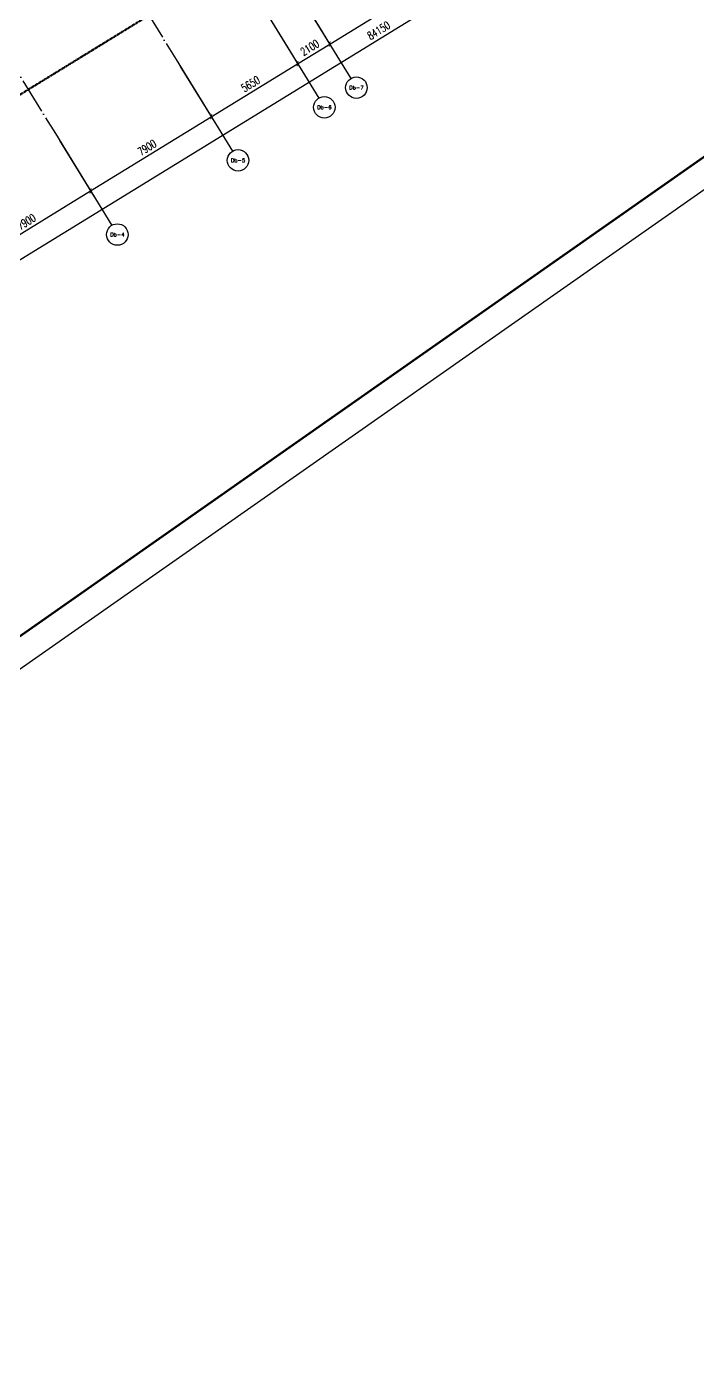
# Model space of a CAD drawing. Header units: millimetres. Extents: x 1089227 to 13101469, y 618865 to 10240562.
# Drawn here: x 3757457 to 3794853, y 4721512 to 4796179 of the extents above; entities that cross this region are included whole.
import ezdxf
from ezdxf.enums import TextEntityAlignment as Align

# ---------------------------------------------------------------- set-up
doc = ezdxf.new("R2010")
doc.units = ezdxf.units.MM
doc.header["$LTSCALE"] = 1000
doc.header["$PDMODE"] = 3
doc.header["$PDSIZE"] = 200
doc.linetypes.add('A09-G-CTRL-用地红线+建筑退线_设计区$0$A02-G-MAIN-用地红线+退线_设计区$0$Redline1', pattern=[20, 10, -2, 2, -2, 2, -2])
doc.linetypes.add('DOTE', pattern=[2.42, 2, -0.2, 0.02, -0.2])
doc.layers.get('0').update_dxf_attribs({"linetype": 'CONTINUOUS'})
doc.layers.get('Defpoints').update_dxf_attribs({"linetype": 'CONTINUOUS'})
doc.layers.add('A09-G-CTRL-用地红线+建筑退线_设计区$0$Z-REDL(用地红线)', color=10, linetype='CONTINUOUS', lineweight=60)
for name, color, linetype in [('AXIS', 3, 'CONTINUOUS'), ('AXIS_TEXT', 7, 'CONTINUOUS'), ('DOTE', 1, 'DOTE'), ('TK', 4, 'CONTINUOUS'), ('TK-TEXT', 7, 'CONTINUOUS'), ('VHBoundary', 4, 'CONTINUOUS')]:
    doc.layers.add(name, color=color, linetype=linetype)
doc.styles.add('_TCH_AXIS', font='COMPLEX', dxfattribs={"bigfont": 'AllInOneBig.shx'})
doc.styles.add('_TCH_DIM_T3', font='SIMPLEX', dxfattribs={"width": 0.705882, "bigfont": 'AllInOneBig.shx'})
doc.styles.add('COMPLEX', font='COMPLEX', dxfattribs={"bigfont": 'AllInOneBig.shx'})
doc.styles.add('SADITK-SX', font='simfang.ttf', dxfattribs={"width": 0.7})
doc.dimstyles.new('_TCH_ARCH&&150', dxfattribs={"dimtxt": 446.25, "dimasz": 150, "dimexe": 375, "dimexo": 450, "dimgap": 189.375, "dimtad": 1, "dimdec": 0, "dimzin": 0, "dimdsep": 46, "dimtxsty": '_TCH_DIM_T3', "dimblk": 'ARCHTICK', "dimcen": 0.09, "dimclrt": 7, "dimazin": 2, "dimtfac": 1, "dimtdec": 0, "dimtix": 1, "dimtmove": 2, "dimatfit": 3, "dimfxl": 0, "dimtolj": 1, "dimtzin": 0, "dimarcsym": 0})

# ---------------------------------------------------------------- blocks, each defined once
blk = doc.blocks.new('0323最综用地红线')
at = {"layer": 'A09-G-CTRL-用地红线+建筑退线_设计区$0$Z-REDL(用地红线)', "color": 1, "linetype": 'A09-G-CTRL-用地红线+建筑退线_设计区$0$A02-G-MAIN-用地红线+退线_设计区$0$Redline1', "ltscale": 0.0005}
blk.add_lwpolyline([(8153344, 3475908), (8156256, 3487078), (8166404, 3493310), (8175832, 3499100), (8189738, 3507641), (8203075, 3515832), (8223107, 3528134), (8224907, 3529233), (8229091, 3531724)], dxfattribs=at)
blk = doc.blocks.new('template_31-施工图_A0_A0_1.0000_3fa9c08c64a9101061c9a26412af947e', base_point=(-1189, 0))
at = {"layer": 'TK'}
blk.add_lwpolyline([(-1189, 841), (1189, 841), (1189, 0), (-1189, 0)], close=True, dxfattribs=at)
at = {"layer": 'TK', "const_width": 0.8}
blk.add_lwpolyline([(-1164, 831), (-1164, 10), (1179, 10), (1179, 831)], close=True, dxfattribs=at)
at = {"layer": 'VHBoundary'}
blk.add_lwpolyline([(-1189, 841), (1189, 841), (1189, 0), (-1189, 0)], close=True, dxfattribs=at)
at = {"layer": 'TK-TEXT', "style": 'SADITK-SX', "width": 0.7}
for tag, p in [('市政会签', (-1176, 381.5)), ('园林会签', (-1176, 343.5)), ('幕墙会签', (-1176, 305.5)), ('装饰会签', (-1176, 267.5)), ('燃气会签', (-1176, 229.5)), ('暖通会签', (-1176, 191.5)), ('电气会签', (-1176, 153.5)), ('给排水会签', (-1176, 115.5)), ('结构会签', (-1176, 77.5)), ('建筑会签', (-1176, 39.5))]:
    blk.add_attdef(tag, text='', height=4, rotation=90, dxfattribs=at).set_placement(p, align=Align.MIDDLE_CENTER)
for tag, height, p in [('专业审定', 4, (1134.75, 268)), ('专业审核', 4, (1134.75, 248)), ('项目负责1', 4, (1134.75, 238)), ('项目负责2', 4, (1134.75, 228)), ('专业负责1', 4, (1134.75, 218)), ('专业负责2', 4, (1134.75, 208)), ('专业校对', 4, (1134.75, 198)), ('专业设计', 4, (1134.75, 188)), ('方案设计', 4, (1134.75, 178)), ('专业制图', 4, (1134.75, 168)), ('建设单位_001', 4, (1148.5, 140)), ('建设地点_001', 4, (1148.5, 124)), ('工程名称_001', 4, (1148.5, 106)), ('子项名称_001', 4, (1148.5, 86)), ('图纸名称_001', 4, (1148.5, 66)), ('版次', 4, (1129.5, 53)), ('日期', 4, (1165, 53)), ('图别', 4, (1129.5, 43)), ('图号', 4, (1165, 43)), ('合同号', 4, (1136, 30)), ('阶段编号1', 2, (1132.25, 13.75)), ('子项编号1', 2, (1144.75, 13.75)), ('项目编号1', 2, (1114.06, 13.58))]:
    blk.add_attdef(tag, text='', height=height, dxfattribs=at).set_placement(p, align=Align.MIDDLE_CENTER)
blk = doc.blocks.new('_AXISO')
blk.add_circle((0, 0), 0.5)
at = {"layer": 'AXIS_TEXT', "style": 'COMPLEX', "width": 1.041667}
blk.add_attdef('A', text='', height=0.56, dxfattribs=at).set_placement((-0.25, -0.28), (0.25, -0.28), align=Align.FIT)
blk = doc.blocks.new('_ArchTick')
at = {"color": 0, "linetype": 'ByBlock', "const_width": 0.3}
blk.add_lwpolyline([(-0.71, -0.71), (0.71, 0.71)], dxfattribs=at)
blk = doc.blocks.new('*D436')
at = {"layer": 'AXIS', "color": 0, "lineweight": -2, "transparency": 16777216}
for p, q in [((-93376, -3736), (-90824, -7890)), ((-162726, -51612), (-91021, -7571)), ((-165081, -47777), (-162529, -51931))]:
    blk.add_line(p, q, dxfattribs=at)
at = {"layer": 'Defpoints', "color": 0, "transparency": 16777216}
for p in [(-93611, -3353), (-91021, -7571), (-165316, -47394)]:
    blk.add_point(p, dxfattribs=at)
at = {"layer": 'AXIS', "color": 0, "lineweight": -2, "transparency": 16777216, "xscale": 150, "yscale": 150, "zscale": 150}
for p, rotation in [((-91021, -7571), 31.5582956550233), ((-162726, -51612), 211.5582956550233)]:
    blk.add_blockref('_ArchTick', p, dxfattribs=dict(at, rotation=rotation))
at = {"layer": 'AXIS', "color": 7, "transparency": 16777216, "insert": (-127089, -29240), "char_height": 446.2, "attachment_point": 5, "rotation": 31.5583, "style": '_TCH_DIM_T3'}
blk.add_mtext('\\A1;84150', dxfattribs=at)
blk = doc.blocks.new('*D439')
at = {"layer": 'AXIS', "color": 0, "lineweight": -2, "transparency": 16777216}
for p, q in [((-144886, -35374), (-142962, -38505)), ((-149890, -42320), (-143159, -38185)), ((-151617, -39508), (-149694, -42640))]:
    blk.add_line(p, q, dxfattribs=at)
at = {"layer": 'Defpoints', "color": 0, "transparency": 16777216}
for p in [(-145121, -34990), (-143159, -38185), (-151853, -39125)]:
    blk.add_point(p, dxfattribs=at)
at = {"layer": 'AXIS', "color": 0, "lineweight": -2, "transparency": 16777216, "xscale": 150, "yscale": 150, "zscale": 150}
for p, rotation in [((-143159, -38185), 31.55829565502443), ((-149890, -42320), 211.5582956550244)]:
    blk.add_blockref('_ArchTick', p, dxfattribs=dict(at, rotation=rotation))
at = {"layer": 'AXIS', "color": 7, "transparency": 16777216, "insert": (-146740, -39901), "char_height": 446.2, "attachment_point": 5, "rotation": 31.5583, "style": '_TCH_DIM_T3'}
blk.add_mtext('\\A1;7900', dxfattribs=at)
blk = doc.blocks.new('*D440')
at = {"layer": 'AXIS', "color": 0, "lineweight": -2, "transparency": 16777216}
for p, q in [((-138154, -31239), (-136231, -34370)), ((-143159, -38185), (-136427, -34051)), ((-144886, -35374), (-142962, -38505))]:
    blk.add_line(p, q, dxfattribs=at)
at = {"layer": 'Defpoints', "color": 0, "transparency": 16777216}
for p in [(-138390, -30855), (-136427, -34051), (-145121, -34990)]:
    blk.add_point(p, dxfattribs=at)
at = {"layer": 'AXIS', "color": 0, "lineweight": -2, "transparency": 16777216, "xscale": 150, "yscale": 150, "zscale": 150}
for p, rotation in [((-136427, -34051), 31.55829565502443), ((-143159, -38185), 211.5582956550244)]:
    blk.add_blockref('_ArchTick', p, dxfattribs=dict(at, rotation=rotation))
at = {"layer": 'AXIS', "color": 7, "transparency": 16777216, "insert": (-140009, -35767), "char_height": 446.2, "attachment_point": 5, "rotation": 31.5583, "style": '_TCH_DIM_T3'}
blk.add_mtext('\\A1;7900', dxfattribs=at)
blk = doc.blocks.new('*D441')
at = {"layer": 'AXIS', "color": 0, "lineweight": -2, "transparency": 16777216}
for p, q in [((-133340, -28282), (-131416, -31413)), ((-138154, -31239), (-136231, -34370)), ((-136427, -34051), (-131613, -31094))]:
    blk.add_line(p, q, dxfattribs=at)
at = {"layer": 'Defpoints', "color": 0, "transparency": 16777216}
for p in [(-133575, -27898), (-138390, -30855), (-131613, -31094)]:
    blk.add_point(p, dxfattribs=at)
at = {"layer": 'AXIS', "color": 0, "lineweight": -2, "transparency": 16777216, "xscale": 150, "yscale": 150, "zscale": 150}
for p, rotation in [((-131613, -31094), 31.5582956550205), ((-136427, -34051), 211.5582956550205)]:
    blk.add_blockref('_ArchTick', p, dxfattribs=dict(at, rotation=rotation))
at = {"layer": 'AXIS', "color": 7, "transparency": 16777216, "insert": (-134236, -32221), "char_height": 446.2, "attachment_point": 5, "rotation": 31.5583, "style": '_TCH_DIM_T3'}
blk.add_mtext('\\A1;5650', dxfattribs=at)
blk = doc.blocks.new('*D442')
at = {"layer": 'AXIS', "color": 0, "lineweight": -2, "transparency": 16777216}
for p, q in [((-131550, -27183), (-129627, -30314)), ((-133340, -28282), (-131416, -31413)), ((-131613, -31094), (-129823, -29995))]:
    blk.add_line(p, q, dxfattribs=at)
at = {"layer": 'Defpoints', "color": 0, "transparency": 16777216}
for p in [(-131786, -26799), (-133575, -27898), (-129823, -29995)]:
    blk.add_point(p, dxfattribs=at)
at = {"layer": 'AXIS', "color": 0, "lineweight": -2, "transparency": 16777216, "xscale": 150, "yscale": 150, "zscale": 150}
for p, rotation in [((-129823, -29995), 31.55829565502717), ((-131613, -31094), 211.5582956550272)]:
    blk.add_blockref('_ArchTick', p, dxfattribs=dict(at, rotation=rotation))
at = {"layer": 'AXIS', "color": 7, "transparency": 16777216, "insert": (-130934, -30193), "char_height": 446.2, "attachment_point": 5, "rotation": 31.5583, "style": '_TCH_DIM_T3'}
blk.add_mtext('\\A1;2100', dxfattribs=at)
blk = doc.blocks.new('*D443')
at = {"layer": 'AXIS', "color": 0, "lineweight": -2, "transparency": 16777216}
for p, q in [((-124819, -23048), (-122895, -26180)), ((-129823, -29995), (-123092, -25860)), ((-131550, -27183), (-129627, -30314))]:
    blk.add_line(p, q, dxfattribs=at)
at = {"layer": 'Defpoints', "color": 0, "transparency": 16777216}
for p in [(-125054, -22665), (-123092, -25860), (-131786, -26799)]:
    blk.add_point(p, dxfattribs=at)
at = {"layer": 'AXIS', "color": 0, "lineweight": -2, "transparency": 16777216, "xscale": 150, "yscale": 150, "zscale": 150}
for p, rotation in [((-123092, -25860), 31.55829565502443), ((-129823, -29995), 211.5582956550244)]:
    blk.add_blockref('_ArchTick', p, dxfattribs=dict(at, rotation=rotation))
at = {"layer": 'AXIS', "color": 7, "transparency": 16777216, "insert": (-126673, -27576), "char_height": 446.2, "attachment_point": 5, "rotation": 31.5583, "style": '_TCH_DIM_T3'}
blk.add_mtext('\\A1;7900', dxfattribs=at)
blk = doc.blocks.new('裙房轴网260428')
at = {"layer": 'AXIS'}
for p, q in [((-131785.8, -26799.4), (-128645.6, -31912.1)), ((-133575.3, -27898.5), (-130435.1, -33011.1)), ((-138389.7, -30855.5), (-135249.5, -35968.1)), ((-145121.3, -34990.1), (-141981.1, -40102.7))]:
    blk.add_line(p, q, dxfattribs=at)
at = {"layer": 'DOTE', "color": 16, "linetype": 'DOTE'}
for p, q in [((-152868.7, -7281.8), (-138389.6, -30855.5)), ((-159600.3, -11416.4), (-145121.3, -34990.1))]:
    blk.add_line(p, q, dxfattribs=at)
at = {"layer": 'AXIS'}
ref = blk.add_blockref('_AXISO', (-128331.6, -32423.3), dxfattribs=dict(at, xscale=1200, yscale=1200, zscale=1200))
ref.add_attrib('A', 'Db-7', dxfattribs={"layer": 'AXIS_TEXT', "height": 206.04, "style": '_TCH_AXIS'}).set_placement((-128738.8, -32526.3), (-127924.5, -32526.3), align=Align.FIT)
ref = blk.add_blockref('_AXISO', (-130121, -33522.4), dxfattribs=dict(at, xscale=1200, yscale=1200, zscale=1200))
ref.add_attrib('A', 'Db-6', dxfattribs={"layer": 'AXIS_TEXT', "height": 206.04, "style": '_TCH_AXIS'}).set_placement((-130528.2, -33625.4), (-129713.9, -33625.4), align=Align.FIT)
ref = blk.add_blockref('_AXISO', (-134935.5, -36479.4), dxfattribs=dict(at, xscale=1200, yscale=1200, zscale=1200))
ref.add_attrib('A', 'Db-5', dxfattribs={"layer": 'AXIS_TEXT', "height": 206.04, "style": '_TCH_AXIS'}).set_placement((-135342.6, -36582.4), (-134528.3, -36582.4), align=Align.FIT)
ref = blk.add_blockref('_AXISO', (-141667.1, -40614), dxfattribs=dict(at, xscale=1200, yscale=1200, zscale=1200))
ref.add_attrib('A', 'Db-4', dxfattribs={"layer": 'AXIS_TEXT', "height": 201.47, "style": '_TCH_AXIS'}).set_placement((-142074.9, -40714.7), (-141259.4, -40714.7), align=Align.FIT)
for p1, p2, distance, picture, middle in [((-165316.3, -47393.9), (-93611.4, -3352.6), -4950, '*D436', (-127089.1, -29239.7)), ((-131785.8, -26799.4), (-125054.2, -22664.8), -3750, '*D443', (-126673.3, -27576)), ((-133575.3, -27898.5), (-131785.8, -26799.4), -3750, '*D442', (-130933.8, -30192.9)), ((-138389.7, -30855.5), (-133575.3, -27898.5), -3750, '*D441', (-134235.7, -32220.9)), ((-145121.3, -34990.1), (-138389.7, -30855.5), -3750, '*D440', (-140008.8, -35766.7)), ((-151853, -39124.7), (-145121.3, -34990.1), -3750, '*D439', (-146740.4, -39901.3))]:
    dim = blk.add_aligned_dim(p1=p1, p2=p2, distance=distance, dimstyle='_TCH_ARCH&&150', dxfattribs=at)
    dim.commit()
    dim.dimension.update_dxf_attribs({"geometry": picture, "text_midpoint": middle})
blk = doc.blocks.new('04地块地下轴网260428')
blk.add_blockref('裙房轴网260428', (0, 0))

msp = doc.modelspace()

# ---------------------------------------------------------------- block references
at = {"xscale": 150, "yscale": 150, "zscale": 150, "rotation": 35.00532206532363}
msp.add_blockref('template_31-施工图_A0_A0_1.0000_3fa9c08c64a9101061c9a26412af947e', (3701586.318, 4721512.406), dxfattribs=at)
for name, p in [('0323最综用地红线', (-4431405.957, 1285525.343)), ('04地块地下轴网260428', (3904175.334, 4825211.796))]:
    msp.add_blockref(name, p)

doc.saveas('drawing.dxf')
